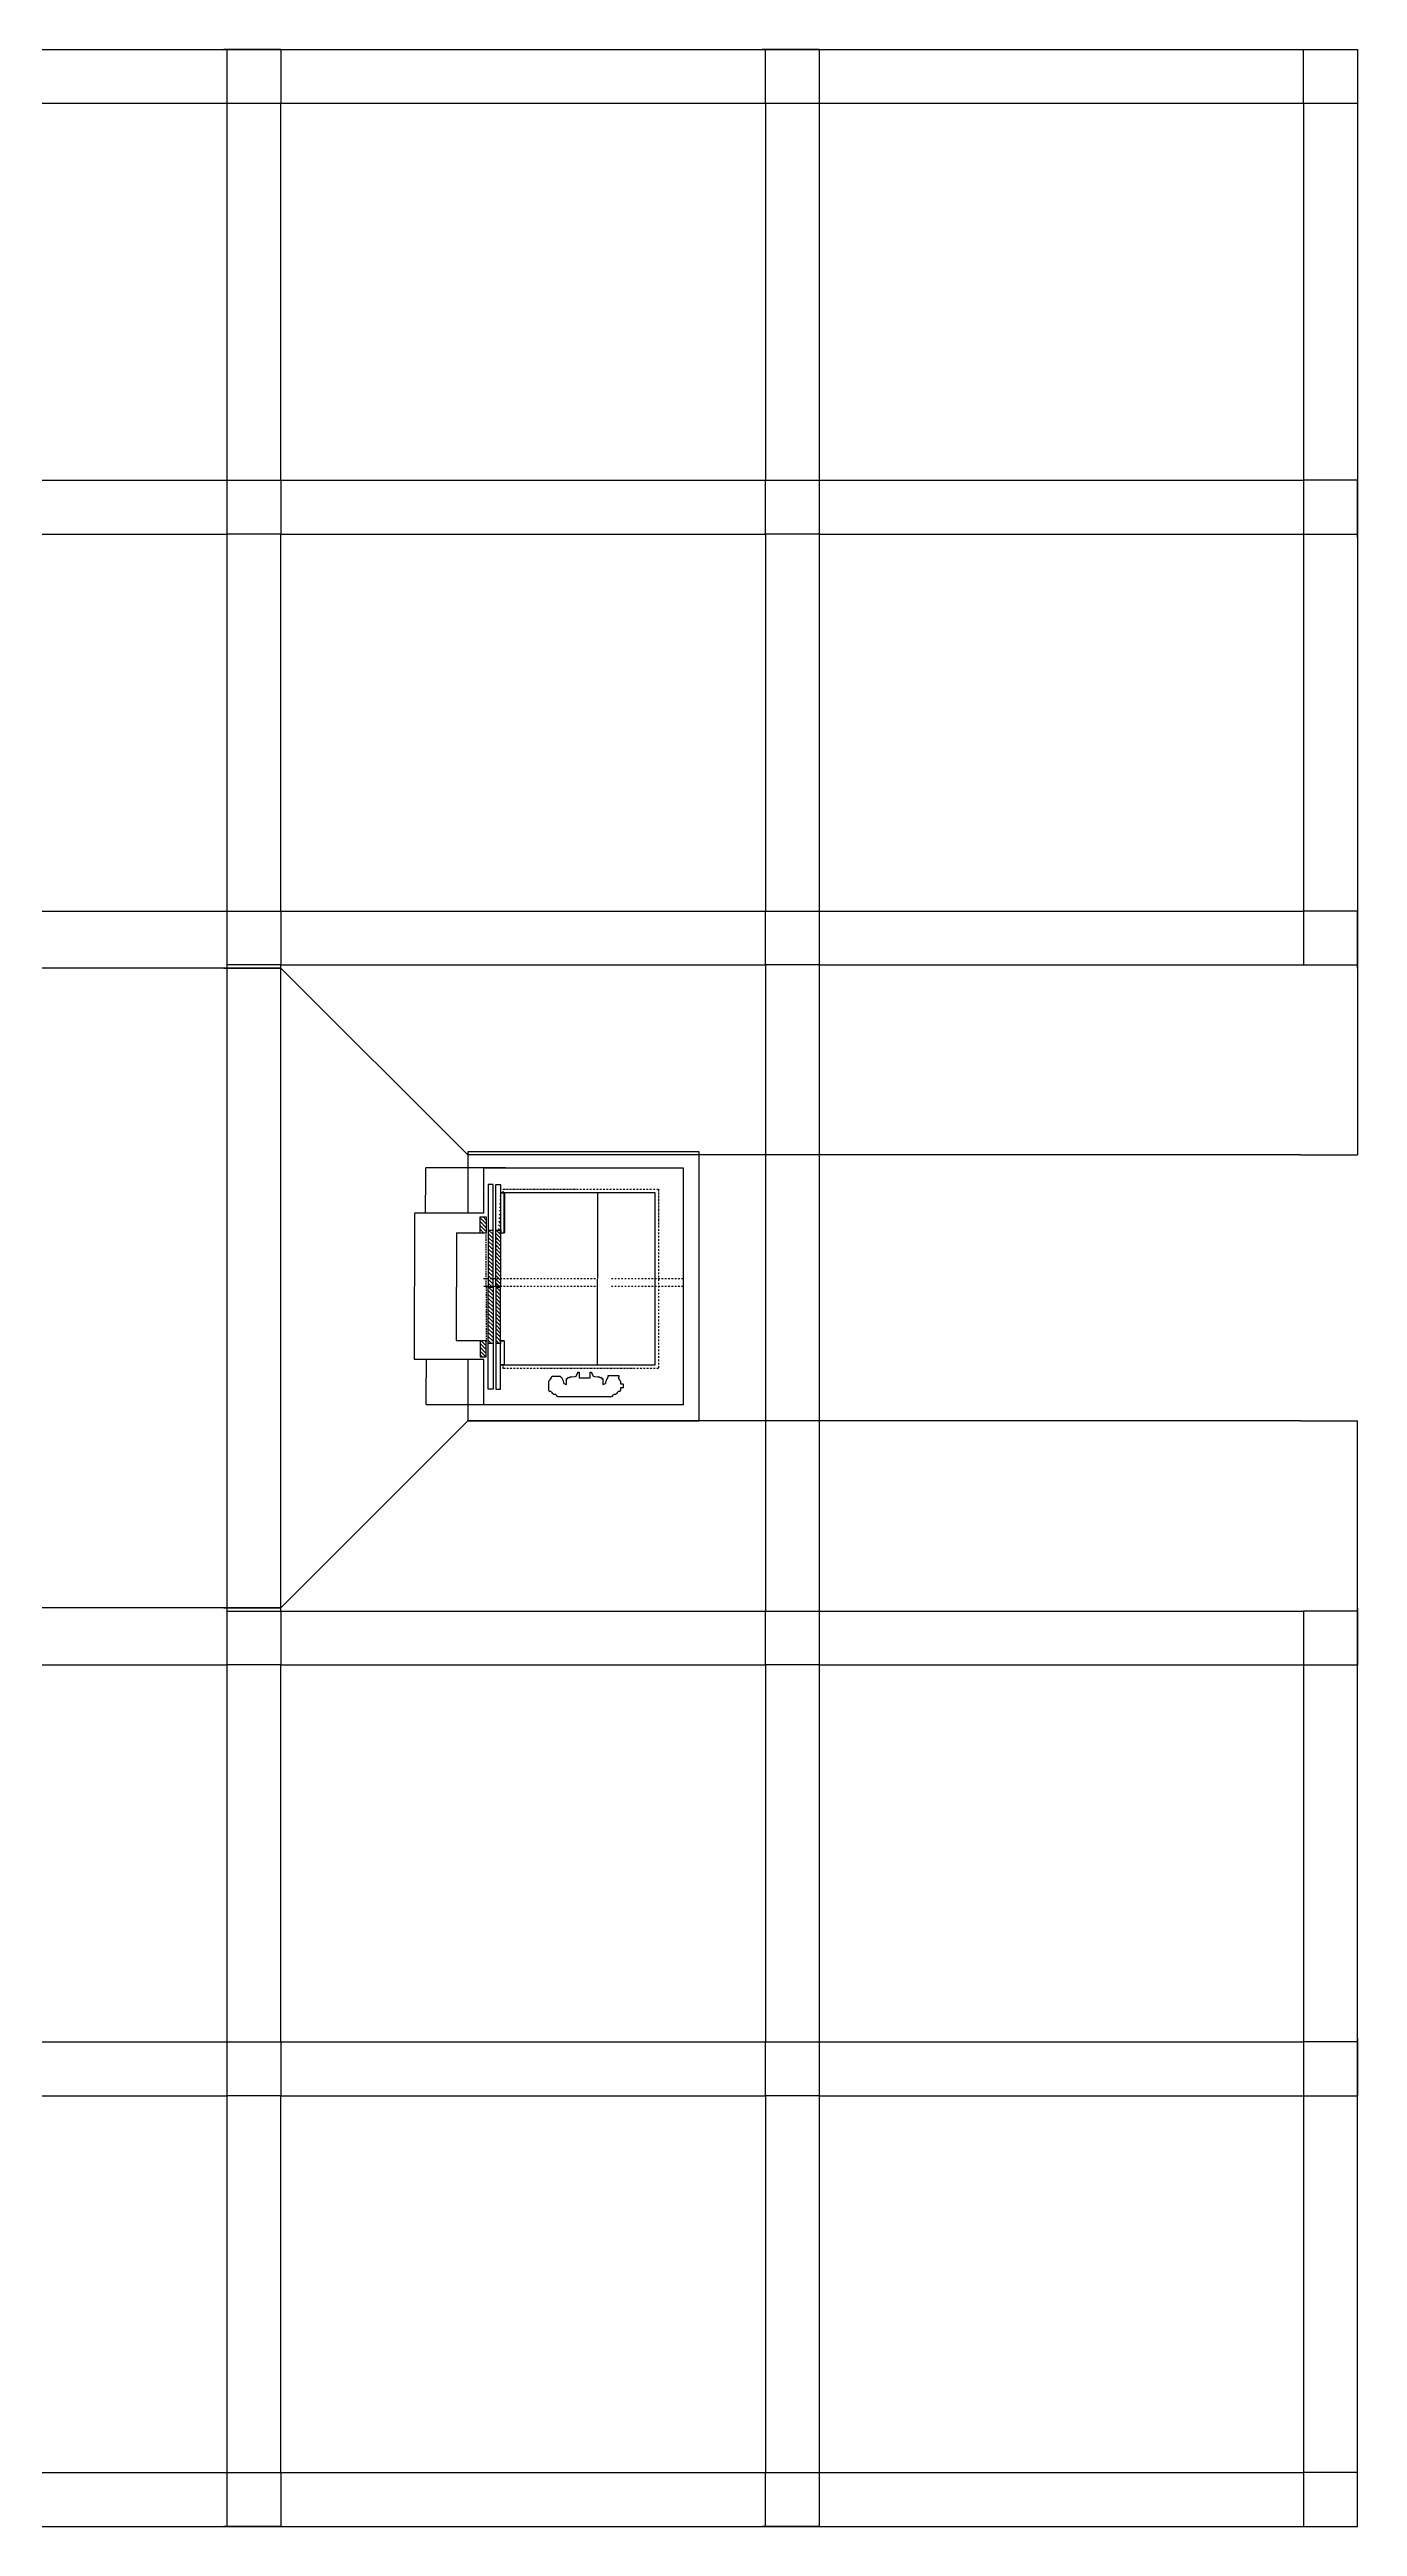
# Model space of a CAD drawing. Header units: centimetres. Extents: x -14293 to 15486, y -4634 to 4020.
# Drawn here: x 528 to 1743, y -4396 to -2096 of the extents above; entities that cross this region are included whole.
import ezdxf

# ---------------------------------------------------------------- set-up
doc = ezdxf.new("R2010")
doc.units = ezdxf.units.CM
doc.linetypes.add('DASHDOT', pattern=[1, 0.5, -0.25, 0, -0.25])
doc.linetypes.add('DASHED', pattern=[0.75, 0.5, -0.25])
for name, color, linetype in [('beam', 82, 'Continuous'), ('column', 10, 'Continuous'), ('CONT_35', 250, 'Continuous'), ('CONT_70', 5, 'Continuous'), ('DASH_35', 30, 'DASHED'), ('DASHD_35', 40, 'DASHDOT'), ('DIM_MM', 7, 'Continuous'), ('HATCH_35', 6, 'Continuous')]:
    doc.layers.add(name, color=color, linetype=linetype)
doc.styles.get("Standard").update_dxf_attribs({"font": 'arial.ttf'})
doc.dimstyles.get("Standard").update_dxf_attribs({"dimtxt": 0.18, "dimasz": 0.18, "dimexe": 0.18, "dimexo": 0.0625, "dimgap": 0.09, "dimtad": 0, "dimtih": 1, "dimtoh": 1, "dimdec": 4, "dimzin": 0, "dimdsep": 46, "dimtxsty": 'Standard', "dimcen": 0.09, "dimadec": 0, "dimazin": 0, "dimtfac": 1, "dimtdec": 4, "dimtofl": 0, "dimtmove": 0, "dimatfit": 3, "dimfxl": 1, "dimtolj": 1, "dimtzin": 0, "dimarcsym": 0})
pattern_1 = [(315, (741.948, -3121.2794), (1.767767, 1.767767), [])]

# ---------------------------------------------------------------- blocks, each defined once
blk = doc.blocks.new('*D13')
at = {"layer": 'Defpoints', "color": 0, "transparency": 16777216}
for p in [(921.9, -3176.2), (867.6, -3312.2), (922.2, -3312.2)]:
    blk.add_point(p, dxfattribs=at)
at = {"layer": 'DIM_MM', "color": 0, "lineweight": -2, "transparency": 16777216}
for p, q in [((921.8, -3176.2), (867.4, -3176.2)), ((867.6, -3176.4), (867.6, -3244)), ((867.6, -3312), (867.6, -3244.4)), ((922.1, -3312.2), (867.4, -3312.2))]:
    blk.add_line(p, q, dxfattribs=at)
at = {"layer": 'DIM_MM', "color": 0, "transparency": 16777216}
for points in [[(867.6, -3176.4), (867.6, -3176.4), (867.6, -3176.2)], [(867.6, -3312), (867.6, -3312), (867.6, -3312.2)]]:
    blk.add_solid(points, dxfattribs=at)
at = {"layer": 'DIM_MM', "color": 0, "transparency": 16777216, "insert": (867.6, -3244.2), "char_height": 0.18, "attachment_point": 5}
blk.add_mtext('\\A1;136.0000', dxfattribs=at)
blk = doc.blocks.new('*D14')
at = {"layer": 'Defpoints', "color": 0, "transparency": 16777216}
for p in [(930.3, -3194.7), (906.5, -3294.7), (930.3, -3294.7)]:
    blk.add_point(p, dxfattribs=at)
at = {"layer": 'DIM_MM', "color": 0, "lineweight": -2, "transparency": 16777216}
for p, q in [((930.3, -3194.7), (906.3, -3194.7)), ((906.5, -3194.9), (906.5, -3244.5)), ((906.5, -3294.5), (906.5, -3244.9)), ((930.3, -3294.7), (906.3, -3294.7))]:
    blk.add_line(p, q, dxfattribs=at)
at = {"layer": 'DIM_MM', "color": 0, "transparency": 16777216}
for points in [[(906.4, -3194.9), (906.5, -3194.9), (906.5, -3194.7)], [(906.4, -3294.5), (906.5, -3294.5), (906.5, -3294.7)]]:
    blk.add_solid(points, dxfattribs=at)
at = {"layer": 'DIM_MM', "color": 0, "transparency": 16777216, "insert": (906.5, -3244.7), "char_height": 0.18, "attachment_point": 5}
blk.add_mtext('\\A1;100.0000', dxfattribs=at)
blk = doc.blocks.new('*D15')
at = {"layer": 'Defpoints', "color": 0, "transparency": 16777216}
for p in [(1048, -3157.2), (1037.6, -3317.2), (1051.9, -3317.2)]:
    blk.add_point(p, dxfattribs=at)
at = {"layer": 'DIM_MM', "color": 0, "lineweight": -2, "transparency": 16777216}
for p, q in [((1047.9, -3157.2), (1037.4, -3157.2)), ((1037.6, -3157.4), (1037.6, -3237)), ((1037.6, -3317), (1037.6, -3237.4)), ((1051.8, -3317.2), (1037.4, -3317.2))]:
    blk.add_line(p, q, dxfattribs=at)
at = {"layer": 'DIM_MM', "color": 0, "transparency": 16777216}
for points in [[(1037.5, -3157.4), (1037.6, -3157.4), (1037.6, -3157.2)], [(1037.5, -3317), (1037.6, -3317), (1037.6, -3317.2)]]:
    blk.add_solid(points, dxfattribs=at)
at = {"layer": 'DIM_MM', "color": 0, "transparency": 16777216, "insert": (1037.6, -3237.2), "char_height": 0.18, "attachment_point": 5}
blk.add_mtext('\\A1;160.0000', dxfattribs=at)
blk = doc.blocks.new('*D16')
at = {"layer": 'Defpoints', "color": 0, "transparency": 16777216}
for p in [(952.2, -3134.2), (877.8, -3176.2), (921.2, -3176.2)]:
    blk.add_point(p, dxfattribs=at)
at = {"layer": 'DIM_MM', "color": 0, "lineweight": -2, "transparency": 16777216}
for p, q in [((952.1, -3134.2), (877.6, -3134.2)), ((877.8, -3134.4), (877.8, -3159.2)), ((877.8, -3176), (877.8, -3159.6)), ((921.1, -3176.2), (877.6, -3176.2))]:
    blk.add_line(p, q, dxfattribs=at)
at = {"layer": 'DIM_MM', "color": 0, "transparency": 16777216}
for points in [[(877.8, -3134.4), (877.9, -3134.4), (877.8, -3134.2)], [(877.8, -3176), (877.9, -3176), (877.8, -3176.2)]]:
    blk.add_solid(points, dxfattribs=at)
at = {"layer": 'DIM_MM', "color": 0, "transparency": 16777216, "insert": (877.8, -3159.4), "char_height": 0.18, "attachment_point": 5}
blk.add_mtext('\\A1;42.0000', dxfattribs=at)
blk = doc.blocks.new('*D17')
at = {"layer": 'Defpoints', "color": 0, "transparency": 16777216}
for p in [(922.5, -3312.2), (878.5, -3354.2), (945.1, -3354.2)]:
    blk.add_point(p, dxfattribs=at)
at = {"layer": 'DIM_MM', "color": 0, "lineweight": -2, "transparency": 16777216}
for p, q in [((922.5, -3312.2), (878.3, -3312.2)), ((878.5, -3312.4), (878.5, -3329.1)), ((878.5, -3354), (878.5, -3329.5)), ((945.1, -3354.2), (878.3, -3354.2))]:
    blk.add_line(p, q, dxfattribs=at)
at = {"layer": 'DIM_MM', "color": 0, "transparency": 16777216}
for points in [[(878.5, -3312.4), (878.5, -3312.4), (878.5, -3312.2)], [(878.5, -3354), (878.5, -3354), (878.5, -3354.2)]]:
    blk.add_solid(points, dxfattribs=at)
at = {"layer": 'DIM_MM', "color": 0, "transparency": 16777216, "insert": (878.5, -3329.3), "char_height": 0.18, "attachment_point": 5}
blk.add_mtext('\\A1;42.0000', dxfattribs=at)

msp = doc.modelspace()

# ---------------------------------------------------------------- hatches: boundary and pattern name
at = {"layer": 'HATCH_35'}
h = msp.add_hatch(dxfattribs=at)
h.set_pattern_fill('ANSI31', color=256, scale=20, angle=270, style=0)
h.set_pattern_definition(pattern_1)
h.paths.add_polyline_path([(928.48392, -3179.67666), (934.18392, -3179.67666), (934.18392, -3194.67666), (928.48392, -3194.67666)])
h.paths.add_polyline_path([(928.48392, -3309.67666), (934.18392, -3309.67666), (934.18392, -3294.67666), (928.48392, -3294.67666)])
h.paths.add_polyline_path([(940.48392, -3192.22666), (935.98392, -3192.22666), (935.98392, -3244.42666), (940.48392, -3244.42666)])
h.paths.add_polyline_path([(935.98392, -3297.12666), (935.98392, -3244.92666), (940.48392, -3244.92666), (940.48392, -3297.12666)])
h.paths.add_polyline_path([(942.98392, -3244.92666), (942.98392, -3297.12666), (947.48392, -3297.12666), (947.48392, -3244.92666)])
h.paths.add_polyline_path([(947.48392, -3192.22666), (947.48392, -3244.42666), (942.98392, -3244.42666), (942.98392, -3192.22666)], flags=0)
edge = h.paths.add_edge_path(flags=0)
edge.add_line((942.98392, -3244.42666), (942.98392, -3192.22666))
edge.add_line((942.98392, -3192.22666), (942.98392, -3149.67666))
edge = h.paths.add_edge_path(flags=17)
edge.add_line((947.48392, -3149.67666), (947.48392, -3192.22666))
edge.add_line((947.48392, -3192.22666), (947.48392, -3244.42666))
h.paths.add_polyline_path([(947.48392, -3244.42666), (947.48392, -3192.22666)], flags=16)
edge = h.paths.add_edge_path(flags=16)
edge.add_line((947.48392, -3149.67666), (947.48392, -3192.22666))
edge.add_line((947.48392, -3149.67666), (947.48392, -3192.22666))
edge = h.paths.add_edge_path()
edge.add_line((947.48392, -3149.67666), (947.48392, -3192.22666))
edge.add_line((947.48392, -3192.22666), (947.48392, -3244.42666))
edge.add_line((942.98392, -3241.42666), (942.98392, -3243.92666))
h = msp.add_hatch(dxfattribs=at)
h.set_pattern_fill('ANSI31', color=256, scale=20, angle=270, style=0)
h.set_pattern_definition(pattern_1)
h.paths.add_polyline_path([(947.48392, -3192.22666), (947.48392, -3244.42666), (942.98392, -3244.42666), (942.98392, -3192.22666)])

# ---------------------------------------------------------------- linework, layer by layer
for p, q in [((190.48392, -2095.67666), (1743.48392, -2095.67666)), ((743.48392, -2095.67666), (690.48392, -2095.67666)), ((1243.48392, -2095.67666), (1190.48392, -2095.67666)), ((1743.48392, -2095.67666), (1743.48392, -3122.17666)), ((1743.48392, -2548.67666), (1743.48392, -2495.67666)), ((1743.48392, -2948.67666), (1743.48392, -2895.67666)), ((743.48392, -2948.67666), (190.48392, -2948.67666)), ((690.48392, -2948.67666), (716.98392, -2948.67666)), ((716.98392, -2948.67666), (743.48392, -2948.67666)), ((916.98392, -3122.17666), (743.48392, -2948.67666)), ((1690.48392, -3122.17666), (916.98392, -3122.17666)), ((1690.48392, -3122.17666), (1743.48392, -3122.17666)), ((916.98392, -3369.17666), (743.48392, -3542.67666)), ((1690.48392, -3369.17666), (916.98392, -3369.17666)), ((1690.48392, -3369.17666), (1743.48392, -3369.17666)), ((1743.48392, -4395.67666), (1743.48392, -3369.17666)), ((743.48392, -3542.67666), (190.48392, -3542.67666)), ((690.48392, -3542.67666), (716.98392, -3542.67666)), ((716.98392, -3542.67666), (743.48392, -3542.67666)), ((1743.48392, -3542.67666), (1743.48392, -3595.67666)), ((1743.48392, -3942.67666), (1743.48392, -3995.67666)), ((190.48392, -4395.67666), (1743.48392, -4395.67666)), ((743.48392, -4395.67666), (690.48392, -4395.67666)), ((1243.48392, -4395.67666), (1190.48392, -4395.67666))]:
    msp.add_line(p, q)
at = {"layer": 'beam'}
for p, q in [((743.48392, -2095.67666), (693.48392, -2095.67666)), ((1243.48392, -2095.67666), (1193.48392, -2095.67666)), ((693.48392, -2145.67666), (243.48392, -2145.67666)), ((693.48392, -2495.67666), (693.48392, -2145.67666)), ((1193.48392, -2145.67666), (743.48392, -2145.67666)), ((743.48392, -2495.67666), (743.48392, -2145.67666)), ((1193.48392, -2145.67666), (1193.48392, -2495.67666)), ((1693.48392, -2145.67666), (1243.48392, -2145.67666)), ((1243.48392, -2145.67666), (1243.48392, -2495.67666)), ((1693.48392, -2145.67666), (1693.48392, -2495.67666)), ((243.48392, -2495.67666), (693.48392, -2495.67666)), ((743.48392, -2495.67666), (1193.48392, -2495.67666)), ((1243.48392, -2495.67666), (1693.48392, -2495.67666)), ((1743.48392, -2495.67666), (1743.48392, -2545.67666)), ((243.48392, -2545.67666), (693.48392, -2545.67666)), ((693.48392, -2895.67666), (693.48392, -2545.67666)), ((743.48392, -2545.67666), (1193.48392, -2545.67666)), ((743.48392, -2895.67666), (743.48392, -2545.67666)), ((1193.48392, -2545.67666), (1193.48392, -2895.67666)), ((1243.48392, -2545.67666), (1693.48392, -2545.67666)), ((1243.48392, -2545.67666), (1243.48392, -2895.67666)), ((1693.48392, -2545.67666), (1693.48392, -2895.67666)), ((243.48392, -2895.67666), (693.48392, -2895.67666)), ((743.48392, -2895.67666), (1193.48392, -2895.67666)), ((1243.48392, -2895.67666), (1693.48392, -2895.67666)), ((1743.48392, -2895.67666), (1743.48392, -2945.67666)), ((693.48392, -3545.67666), (693.48392, -2945.67666)), ((743.48392, -2945.67666), (1193.48392, -2945.67666)), ((743.48392, -3545.67666), (743.48392, -2945.67666)), ((1193.48392, -2945.67666), (1193.48392, -3545.67666)), ((1243.48392, -2945.67666), (1693.48392, -2945.67666)), ((1243.48392, -2945.67666), (1243.48392, -3545.67666)), ((743.48392, -3545.67666), (1193.48392, -3545.67666)), ((1243.48392, -3545.67666), (1693.48392, -3545.67666)), ((1743.48392, -3545.67666), (1743.48392, -3595.67666)), ((243.48392, -3595.67666), (693.48392, -3595.67666)), ((693.48392, -3945.67666), (693.48392, -3595.67666)), ((743.48392, -3595.67666), (1193.48392, -3595.67666)), ((743.48392, -3945.67666), (743.48392, -3595.67666)), ((1193.48392, -3595.67666), (1193.48392, -3945.67666)), ((1243.48392, -3595.67666), (1693.48392, -3595.67666)), ((1243.48392, -3595.67666), (1243.48392, -3945.67666)), ((1693.48392, -3595.67666), (1693.48392, -3945.67666)), ((243.48392, -3945.67666), (693.48392, -3945.67666)), ((743.48392, -3945.67666), (1193.48392, -3945.67666)), ((1243.48392, -3945.67666), (1693.48392, -3945.67666)), ((1743.48392, -3945.67666), (1743.48392, -3995.67666)), ((243.48392, -3995.67666), (693.48392, -3995.67666)), ((693.48392, -4345.67666), (693.48392, -3995.67666)), ((743.48392, -3995.67666), (1193.48392, -3995.67666)), ((743.48392, -4345.67666), (743.48392, -3995.67666)), ((1193.48392, -3995.67666), (1193.48392, -4345.67666)), ((1243.48392, -3995.67666), (1693.48392, -3995.67666)), ((1243.48392, -3995.67666), (1243.48392, -4345.67666)), ((1693.48392, -3995.67666), (1693.48392, -4345.67666)), ((243.48392, -4345.67666), (693.48392, -4345.67666)), ((743.48392, -4345.67666), (1193.48392, -4345.67666)), ((1243.48392, -4345.67666), (1693.48392, -4345.67666)), ((693.48392, -4395.67666), (743.48392, -4395.67666)), ((1193.48392, -4395.67666), (1243.48392, -4395.67666))]:
    msp.add_line(p, q, dxfattribs=at)
at = {"layer": 'column'}
for points in [[(693.48392, -2095.67666), (743.48392, -2095.67666), (743.48392, -2145.67666), (693.48392, -2145.67666)], [(1193.48392, -2095.67666), (1243.48392, -2095.67666), (1243.48392, -2145.67666), (1193.48392, -2145.67666)], [(1693.48392, -2095.67666), (1743.48392, -2095.67666), (1743.48392, -2145.67666), (1693.48392, -2145.67666)], [(693.48392, -2495.67666), (743.48392, -2495.67666), (743.48392, -2545.67666), (693.48392, -2545.67666)], [(1193.48392, -2495.67666), (1243.48392, -2495.67666), (1243.48392, -2545.67666), (1193.48392, -2545.67666)], [(1743.48392, -2495.67666), (1693.48392, -2495.67666), (1693.48392, -2545.67666), (1743.48392, -2545.67666)], [(693.48392, -2895.67666), (743.48392, -2895.67666), (743.48392, -2945.67666), (693.48392, -2945.67666)], [(1193.48392, -2895.67666), (1243.48392, -2895.67666), (1243.48392, -2945.67666), (1193.48392, -2945.67666)], [(1743.48392, -2895.67666), (1693.48392, -2895.67666), (1693.48392, -2945.67666), (1743.48392, -2945.67666)], [(693.48392, -3545.67666), (743.48392, -3545.67666), (743.48392, -3595.67666), (693.48392, -3595.67666)], [(1193.48392, -3545.67666), (1243.48392, -3545.67666), (1243.48392, -3595.67666), (1193.48392, -3595.67666)], [(1743.48392, -3545.67666), (1693.48392, -3545.67666), (1693.48392, -3595.67666), (1743.48392, -3595.67666)], [(693.48392, -3945.67666), (743.48392, -3945.67666), (743.48392, -3995.67666), (693.48392, -3995.67666)], [(1193.48392, -3945.67666), (1243.48392, -3945.67666), (1243.48392, -3995.67666), (1193.48392, -3995.67666)], [(1743.48392, -3945.67666), (1693.48392, -3945.67666), (1693.48392, -3995.67666), (1743.48392, -3995.67666)], [(693.48392, -4345.67666), (743.48392, -4345.67666), (743.48392, -4395.67666), (693.48392, -4395.67666)], [(1193.48392, -4345.67666), (1243.48392, -4345.67666), (1243.48392, -4395.67666), (1193.48392, -4395.67666)], [(1743.48392, -4345.67666), (1693.48392, -4345.67666), (1693.48392, -4395.67666), (1743.48392, -4395.67666)]]:
    msp.add_lwpolyline(points, close=True, dxfattribs=at)
at = {"layer": 'CONT_35', "ltscale": 3}
for p, q in [((940.48392, -3149.67666), (935.98392, -3149.67666)), ((942.98392, -3149.67666), (947.48392, -3149.67666)), ((928.48392, -3194.67666), (928.48392, -3179.67666)), ((928.48392, -3179.67666), (934.18392, -3179.67666)), ((934.18392, -3194.67666), (928.48392, -3194.67666)), ((934.18392, -3179.67666), (934.18392, -3194.67666)), ((940.48392, -3192.22666), (935.98392, -3192.22666)), ((947.48392, -3192.22666), (942.98392, -3192.22666)), ((942.98392, -3241.42666), (942.98392, -3243.92666)), ((935.98392, -3244.42666), (940.48392, -3244.42666)), ((935.98392, -3244.92666), (940.48392, -3244.92666)), ((942.98392, -3244.42666), (947.48392, -3244.42666)), ((942.98392, -3244.92666), (947.48392, -3244.92666)), ((928.48392, -3294.67666), (928.48392, -3309.67666)), ((934.18392, -3294.67666), (928.48392, -3294.67666)), ((928.48392, -3309.67666), (934.18392, -3309.67666)), ((934.18392, -3309.67666), (934.18392, -3294.67666)), ((940.48392, -3297.12666), (935.98392, -3297.12666)), ((947.48392, -3297.12666), (942.98392, -3297.12666)), ((992.4233, -3341.00237), (992.42479, -3332.23449)), ((996.67957, -3327.68232), (1001.90575, -3327.68232)), ((1006.30283, -3334.45385), (1008.60792, -3335.15094)), ((1008.60792, -3335.15094), (1008.60792, -3329.82666)), ((1008.60792, -3329.82666), (1009.84789, -3329.82666)), ((1009.84789, -3329.82666), (1009.84789, -3329.12666)), ((1010.14789, -3328.82666), (1011.61811, -3328.82666)), ((1012.40392, -3328.17666), (1013.30392, -3328.17666)), ((1013.30392, -3328.17666), (1016.72995, -3327.92198)), ((1018.15716, -3326.91763), (1019.19467, -3324.12316)), ((1019.19467, -3324.12316), (1019.20392, -3323.82666)), ((1019.20392, -3323.82666), (1020.40392, -3323.82666)), ((1020.40392, -3323.82666), (1020.55755, -3329.17666)), ((1020.55755, -3329.17666), (1030.6503, -3329.17666)), ((1030.6503, -3329.17666), (1030.80392, -3323.82666)), ((1030.80392, -3323.82666), (1032.00392, -3323.82666)), ((1032.00392, -3323.82666), (1032.01317, -3324.12316)), ((1032.01317, -3324.12316), (1033.05068, -3326.91763)), ((1034.4779, -3327.92198), (1037.90392, -3328.17666)), ((1037.90392, -3328.17666), (1038.80392, -3328.17666)), ((1039.58973, -3328.82666), (1041.05995, -3328.82666)), ((1041.35995, -3329.12666), (1041.35995, -3329.82666)), ((1041.35995, -3329.82666), (1042.59992, -3329.82666)), ((1042.59992, -3329.82666), (1042.59992, -3335.15094)), ((1042.59992, -3335.15094), (1044.90501, -3334.45385)), ((1047.4792, -3326.98366), (1057.4292, -3326.98366)), ((1047.4792, -3328.45241), (1047.4792, -3326.98366)), ((1057.4292, -3328.73366), (1056.65453, -3328.73366)), ((1057.18228, -3329.34471), (1057.18359, -3329.3469)), ((1057.4292, -3326.98366), (1057.4292, -3328.73366)), ((1057.82545, -3331.405), (1057.82562, -3331.40763)), ((1058.78306, -3332.23449), (1058.78348, -3334.75466)), ((1058.78348, -3334.75466), (1061.13411, -3334.75466)), ((940.48392, -3339.67666), (935.98392, -3339.67666)), ((942.98392, -3339.67666), (947.48392, -3339.67666)), ((994.4827, -3341.83967), (993.38288, -3341.83967)), ((996.60365, -3344.41629), (996.5523, -3344.22966)), ((998.77765, -3344.41629), (996.60365, -3344.41629)), ((1049.5859, -3346.58366), (1001.62194, -3346.58366)), ((1054.6042, -3344.41629), (1052.4302, -3344.41629)), ((1054.65555, -3344.22966), (1054.6042, -3344.41629)), ((1057.82496, -3341.83967), (1056.72514, -3341.83967)), ((1058.78409, -3338.32866), (1058.78454, -3341.00237)), ((1061.13411, -3338.32866), (1058.78409, -3338.32866)), ((1058.78454, -3341.00237), (1058.78454, -3341.00237)), ((1061.43411, -3335.05466), (1061.43411, -3338.02866))]:
    msp.add_line(p, q, dxfattribs=at)
for points in [[(935.98392, -3149.67666), (935.98392, -3192.22666), (935.98392, -3244.42666)], [(940.48392, -3244.42666), (940.48392, -3192.22666), (940.48392, -3149.67666)], [(942.98392, -3244.42666), (942.98392, -3192.22666), (942.98392, -3149.67666)], [(947.48392, -3149.67666), (947.48392, -3192.22666), (947.48392, -3244.42666)], [(950.98392, -3317.17666), (1090.98392, -3317.17666), (1090.98392, -3157.17666), (950.98392, -3157.17666)], [(935.98392, -3339.67666), (935.98392, -3297.12666), (935.98392, -3244.92666)], [(940.48392, -3244.92666), (940.48392, -3297.12666), (940.48392, -3339.67666)], [(942.98392, -3244.92666), (942.98392, -3297.12666), (942.98392, -3339.67666)], [(947.48392, -3339.67666), (947.48392, -3297.12666), (947.48392, -3244.92666)]]:
    msp.add_lwpolyline(points, dxfattribs=at)
for points in [[(947.98392, -3157.17666), (950.48392, -3157.17666, -0.4142135624), (950.98392, -3157.67666), (950.98392, -3194.17666, -0.4142135624), (950.48392, -3194.67666), (947.98392, -3194.67666, -0.4142135624), (947.48392, -3194.17666), (947.48392, -3191.67666), (947.58392, -3191.67666), (947.58392, -3194.17666, 0.4142135624), (947.98392, -3194.57666), (950.48392, -3194.57666, 0.4142135624), (950.88392, -3194.17666), (950.88392, -3157.67666, 0.4142135624), (950.48392, -3157.27666), (947.98392, -3157.27666)], [(947.98392, -3317.17666), (950.48392, -3317.17666, 0.4142135624), (950.98392, -3316.67666), (950.98392, -3295.17666, 0.4142135624), (950.48392, -3294.67666), (947.98392, -3294.67666, 0.4142135624), (947.48392, -3295.17666), (947.48392, -3297.67666), (947.58392, -3297.67666), (947.58392, -3295.17666, -0.4142135624), (947.98392, -3294.77666), (950.48392, -3294.77666, -0.4142135624), (950.88392, -3295.17666), (950.88392, -3316.67666, -0.4142135624), (950.48392, -3317.07666), (947.98392, -3317.07666)]]:
    msp.add_lwpolyline(points, format="xyb", close=True, dxfattribs=at)
for centre, radius, start, end in [((993.38288, -3332.37614), 0.96851, 89.96104292, 171.58996706), ((997.95661, -3331.6995), 4.58237, 149.07740263, 176.34822302), ((998.45075, -3332.63324), 5.51332, 121.56330426, 143.38244736), ((996.72365, -3330.45653), 2.77455, 90.9102367, 114.68645336), ((1001.86167, -3330.45653), 2.77455, 65.31354664, 89.0897633), ((1000.13458, -3332.63324), 5.51332, 29.36776315, 58.43669574), ((993.98788, -3335.69737), 12.37757, 5.76597939, 27.7748926), ((1010.14789, -3329.12666), 0.3, 90, 180), ((1012.40392, -3328.97666), 0.8, 90, 169.19307735), ((1016.60392, -3326.22666), 1.7, 274.25133159, 336.01779082), ((1034.60392, -3326.22666), 1.7, 203.98220918, 265.74866841), ((1038.80392, -3328.97666), 0.8, 10.80692265, 90), ((1041.05995, -3329.12666), 0.3, 0, 90), ((1057.21996, -3335.69737), 12.37757, 152.2251074, 174.23402061), ((1051.07327, -3332.63324), 5.51332, 130.68416479, 150.63223685), ((1052.7571, -3332.63324), 5.51332, 36.61755264, 45.0157888), ((1053.25142, -3331.70236), 4.58369, 3.7195191, 30.92259737), ((1057.82496, -3332.37614), 0.96851, 8.41003294, 89.96104292), ((1061.13411, -3335.05466), 0.3, 0, 90), ((993.38288, -3340.87116), 0.96851, 187.78621948, 270), ((999.29907, -3339.76003), 5.24617, 203.35397089, 238.42753825), ((1001.62194, -3343.63366), 2.95, 195.38459764, 270), ((1049.5859, -3343.63366), 2.95, 270, 344.61540236), ((1051.90878, -3339.76003), 5.24617, 301.57246175, 336.64602911), ((1057.82496, -3340.87116), 0.96851, 270, 352.21376534), ((1061.13411, -3338.02866), 0.3, 270, 0)]:
    msp.add_arc(centre, radius, start, end, dxfattribs=at)
at = {"layer": 'CONT_70', "ltscale": 3}
for p, q in [((916.98392, -3119.17666), (916.98392, -3176.17666)), ((1131.98392, -3119.17666), (916.98392, -3119.17666)), ((1131.98392, -3369.17666), (1131.98392, -3119.17666)), ((931.98392, -3176.17666), (931.98392, -3134.17666)), ((931.98392, -3134.17666), (1116.98392, -3134.17666)), ((1116.98392, -3134.17666), (1116.98392, -3354.17666)), ((931.98392, -3176.17666), (916.98392, -3176.17666)), ((916.98392, -3312.17666), (916.98392, -3369.17666)), ((931.98392, -3312.17666), (916.98392, -3312.17666)), ((931.98392, -3354.17666), (931.98392, -3312.17666)), ((1116.98392, -3354.17666), (931.98392, -3354.17666)), ((916.98392, -3369.17666), (1131.98392, -3369.17666))]:
    msp.add_line(p, q, dxfattribs=at)
at = {"layer": 'DASH_35', "ltscale": 3}
for q in [(934.18392, -3194.67666), (934.18392, -3294.67666)]:
    msp.add_line((934.18392, -3244.67666), q, dxfattribs=at)
at = {"layer": 'DASHD_35', "ltscale": 3}
for p, q in [((1035.52831, -3237.17666), (931.73392, -3237.17666)), ((1116.98392, -3237.17666), (1050.46655, -3237.17666)), ((1035.53246, -3244.17666), (931.98392, -3244.17666)), ((1116.98392, -3244.17666), (1050.48729, -3244.17666))]:
    msp.add_line(p, q, dxfattribs=at)
msp.add_lwpolyline([(949.88392, -3157.17666), (949.88392, -3153.92666), (1094.23392, -3153.92666), (1094.23392, -3320.42666), (949.88392, -3320.42666), (949.88392, -3317.17666)], dxfattribs=at)

# ---------------------------------------------------------------- dimensions: what is measured, and where the dimension line sits
at = {"layer": 'DIM_MM'}
for base, p1, p2, picture, middle in [((877.8276, -3176.17666), (952.20792, -3134.17666), (921.18792, -3176.17666), '*D16', (877.8276, -3159.42087)), ((906.46792, -3294.67666), (930.32792, -3194.67666), (930.32792, -3294.67666), '*D14', (906.46792, -3244.67666)), ((878.50418, -3354.17666), (922.53792, -3312.17666), (945.13792, -3354.17666), '*D17', (878.50418, -3329.32426))]:
    dim = msp.add_linear_dim(base=base, p1=p1, p2=p2, angle=270, dimstyle='Standard', dxfattribs=at)
    dim.commit()
    dim.dimension.update_dxf_attribs({"geometry": picture, "text_midpoint": middle, "dimtype": 160})
for base, p1, p2, picture, middle in [((1037.55792, -3317.17666), (1047.98792, -3157.17666), (1051.85792, -3317.17666), '*D15', (1037.55792, -3237.17666)), ((867.58392, -3312.17666), (921.86792, -3176.17666), (922.19792, -3312.17666), '*D13', (867.58392, -3244.17666))]:
    dim = msp.add_linear_dim(base=base, p1=p1, p2=p2, angle=270, dimstyle='Standard', dxfattribs=at)
    dim.commit()
    dim.dimension.update_dxf_attribs({"geometry": picture, "text_midpoint": middle})

doc.saveas('drawing.dxf')
